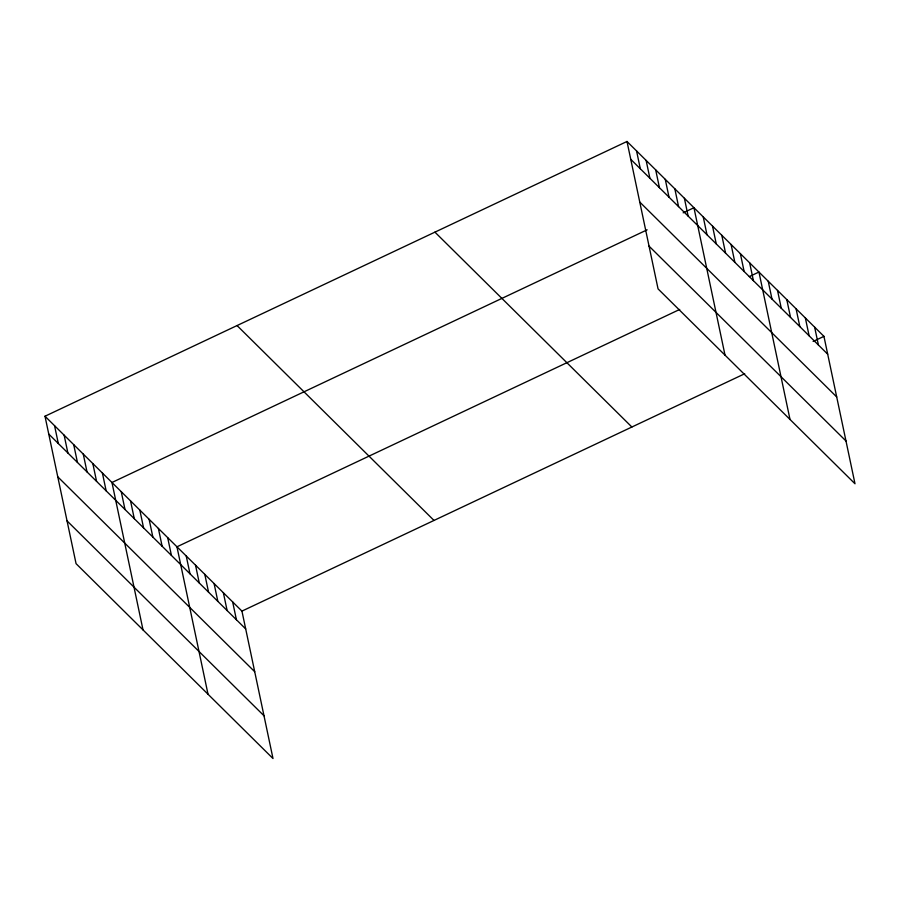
<?xml version="1.0" encoding="UTF-8"?>
<svg xmlns="http://www.w3.org/2000/svg" width="900" height="900" viewBox="0 0 900 900"><rect width="100%" height="100%" fill="white"/><g stroke="black" fill="none" stroke-linecap="round" stroke-linejoin="round"><path stroke-width="1.35" d="M45 416.228L241.942 611.111L273.004 758.531L76.061 563.648L45 416.228L626.996 141.469L823.939 336.353L855 483.772L658.058 288.889L626.996 141.469M647.134 229.826L111.96 482.49L143.021 629.91M683.145 212.828L693.956 207.731L725.018 355.151M679.714 309.442L176.951 546.806L208.013 694.215M749.34 276.57L758.947 272.036L790.009 419.456M241.942 611.111L744.705 373.748M813.127 341.449L823.939 336.353M630.742 159.3L827.685 354.173M639.765 202.061L836.707 396.945M649.046 246.127L845.989 441M434.936 232.144L631.879 427.016M237.06 325.564L434.002 520.436M48.758 434.059L245.7 628.931M57.769 476.82L254.711 671.704M67.05 520.886L263.993 715.77M814.646 327.161L818.404 344.993M805.365 317.97L809.123 335.801M796.084 308.79L799.841 326.61M786.791 299.599L790.549 317.43M777.51 290.407L781.268 308.239M768.229 281.227L771.986 299.048M749.655 262.856L753.413 280.676M740.374 253.665L744.131 271.485M731.092 244.474L734.85 262.305M721.8 235.294L725.558 253.114M712.519 226.102L716.276 243.934M703.238 216.911L706.995 234.743M684.383 198.259L688.14 216.09M674.82 188.797L678.577 206.618M665.258 179.336L669.015 197.156M655.684 169.864L659.441 187.695M646.121 160.403L649.879 178.222M636.559 150.93L640.316 168.761M232.661 601.92L236.419 619.751M223.369 592.74L227.126 610.56M214.088 583.549L217.845 601.38M204.806 574.358L208.564 592.189M195.525 565.178L199.271 582.998M186.232 555.986L189.99 573.817M167.67 537.615L171.428 555.435M158.377 528.424L162.135 546.255M149.096 519.244L152.854 537.064M139.815 510.053L143.572 527.873M130.534 500.861L134.291 518.692M121.241 491.681L124.999 509.501M102.397 473.029L106.155 490.849M92.824 463.556L96.581 481.387M83.261 454.095L87.019 471.915M73.699 444.623L77.456 462.454M64.136 435.161L67.883 452.993M54.562 425.7L58.32 443.52"/></g></svg>
